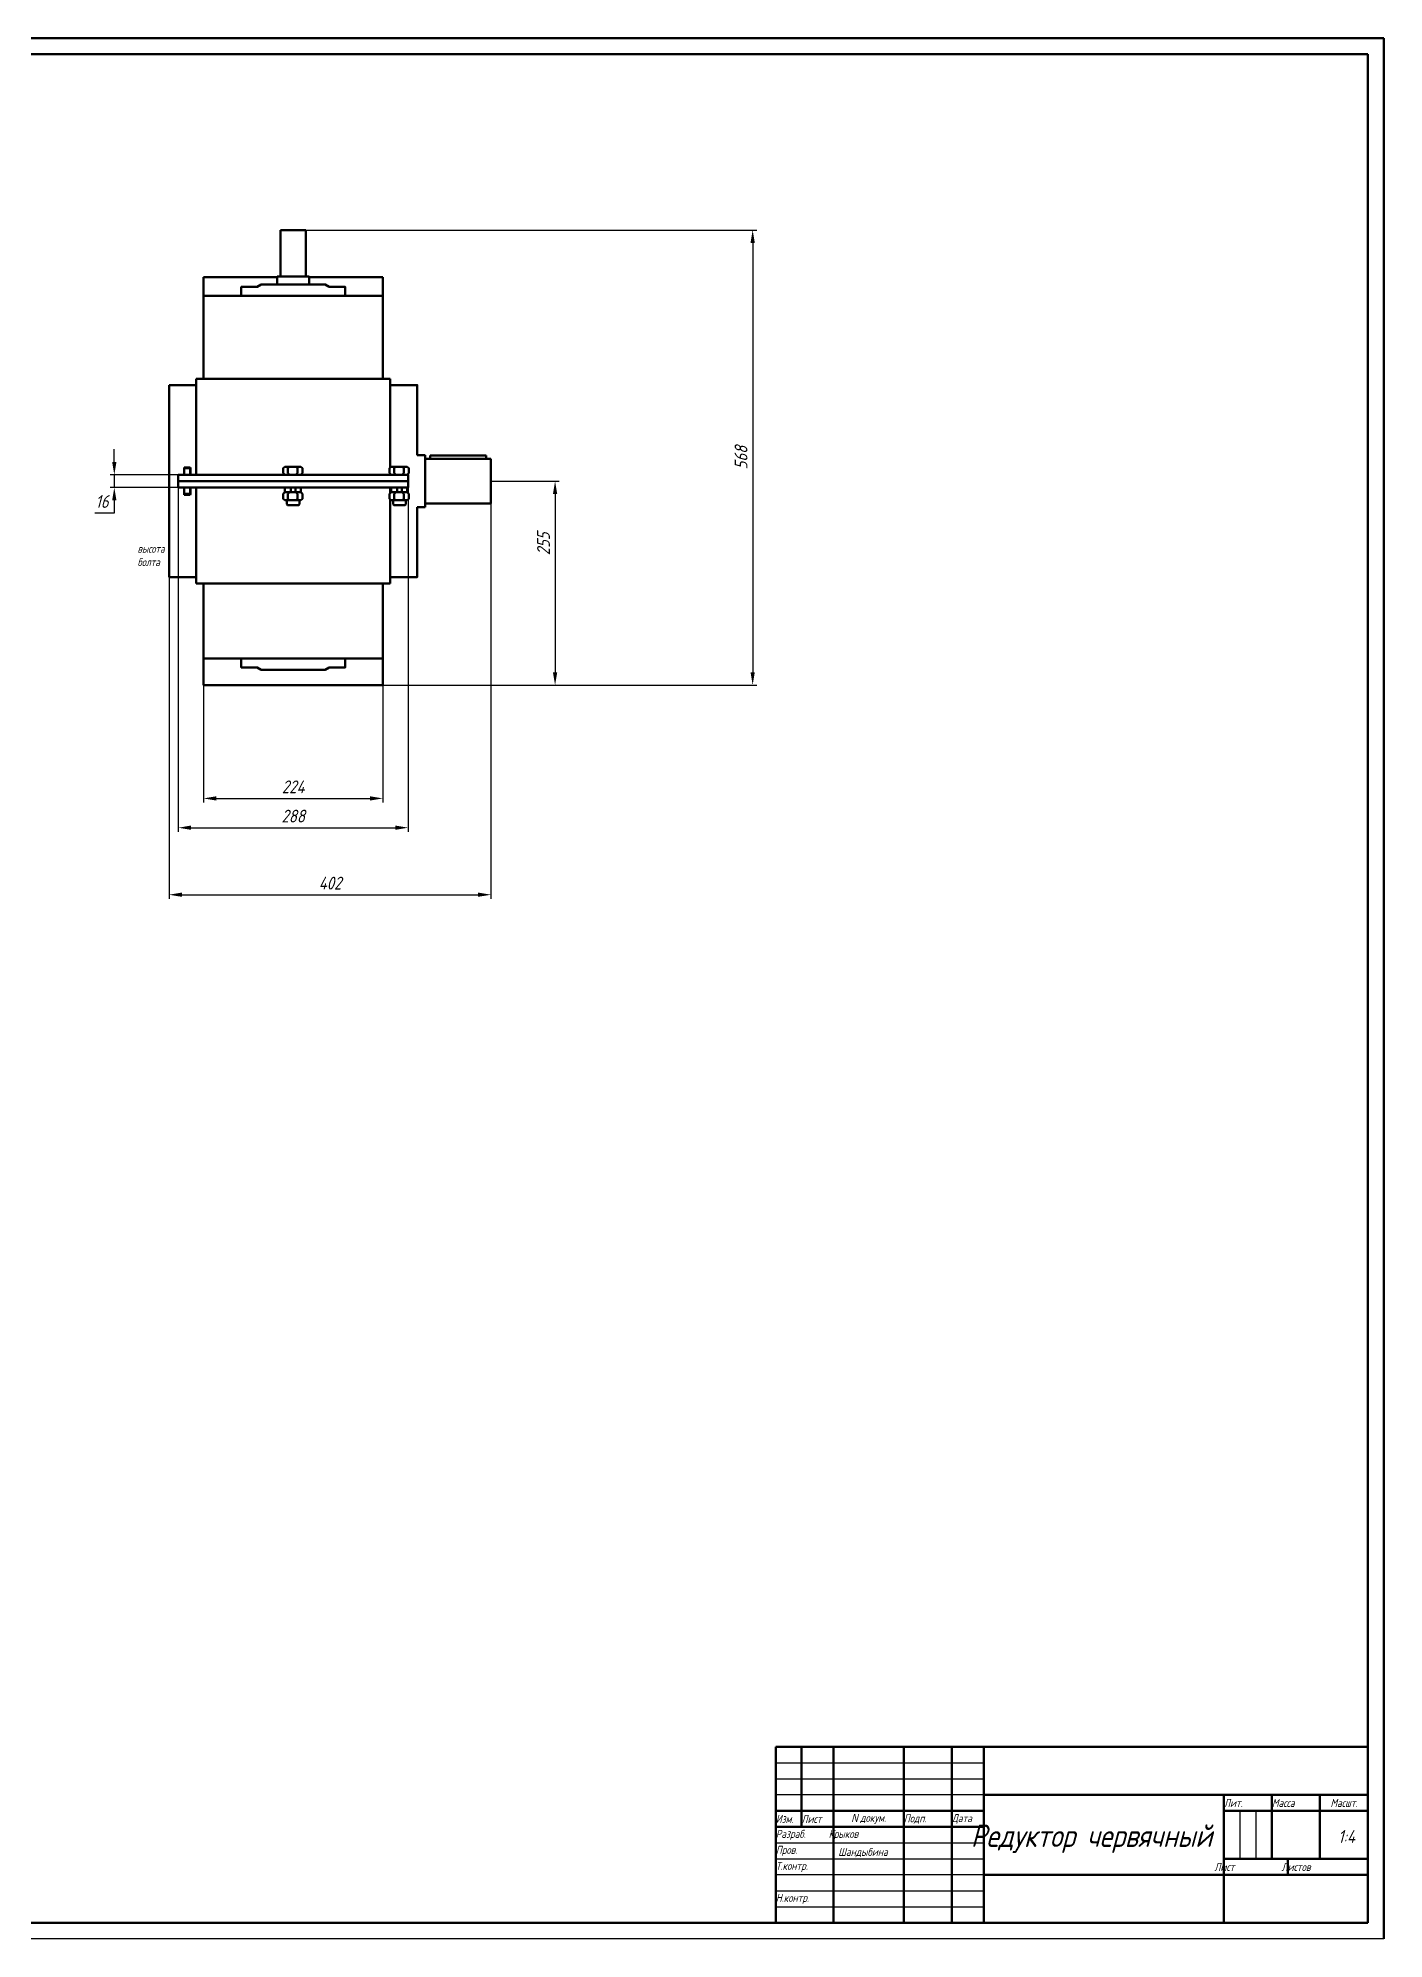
# Model space of a CAD drawing. Header units: millimetres. Extents: x -2503 to -1662, y -1923 to -1329.
# Drawn here: x -2083 to -1662, y -1923 to -1329 of the extents above; entities that cross this region are included whole.
import ezdxf

# ---------------------------------------------------------------- set-up
doc = ezdxf.new("R2010")
doc.units = ezdxf.units.MM
for name, color, linetype, lineweight in [('Основные', 7, 'Continuous', 53), ('Размеры', 7, 'Continuous', 25), ('РАМКА', 7, 'Continuous', 53), ('РАМКА1', 7, 'Continuous', 25), ('текст', 7, 'Continuous', 25), ('Тонкие', 7, 'Continuous', 25)]:
    doc.layers.add(name, color=color, linetype=linetype, lineweight=lineweight)
doc.styles.add('ADRF1', font='simplex.shx', dxfattribs={"width": 0.8, "oblique": 15})
doc.styles.get("Standard").update_dxf_attribs({"font": 'GOST_A.TTF', "oblique": 15})
doc.dimstyles.new('SO-25', dxfattribs={"dimtxt": 4, "dimasz": 4, "dimexe": 1.25, "dimexo": 0, "dimgap": 1.625, "dimtad": 1, "dimtoh": 1, "dimdec": 0, "dimtxsty": 'ADRF1', "dimcen": 2.5, "dimadec": 0, "dimazin": 0, "dimtfac": 1, "dimtdec": 0, "dimtmove": 0, "dimatfit": 3, "dimfxl": 1, "dimarcsym": 0})

# ---------------------------------------------------------------- blocks, each defined once
blk = doc.blocks.new('*D78')
at = {"layer": 'Defpoints', "color": 0, "transparency": 16777216}
for p in [(-2030.97, -1531.58), (-1974.97, -1531.58), (-1974.97, -1566.98)]:
    blk.add_point(p, dxfattribs=at)
at = {"layer": 'Тонкие', "color": 0, "lineweight": -2, "transparency": 16777216}
for p, q in [((-2030.97, -1531.58), (-2030.97, -1568.23)), ((-1974.97, -1531.58), (-1974.97, -1568.23)), ((-2026.97, -1566.98), (-1978.97, -1566.98))]:
    blk.add_line(p, q, dxfattribs=at)
at = {"layer": 'Тонкие', "color": 0, "transparency": 16777216}
for points in [[(-2026.97, -1566.31), (-2026.97, -1567.65), (-2030.97, -1566.98)], [(-1978.97, -1566.31), (-1978.97, -1567.65), (-1974.97, -1566.98)]]:
    blk.add_solid(points, dxfattribs=at)
at = {"layer": 'Тонкие', "color": 0, "transparency": 16777216, "insert": (-2002.97, -1563.36), "char_height": 4, "attachment_point": 5, "style": 'ADRF1'}
blk.add_mtext('224', dxfattribs=at)
blk = doc.blocks.new('*D89')
at = {"layer": 'Defpoints', "color": 0, "transparency": 16777216}
for p in [(-1941.2, -1467.83), (-2041.75, -1484.46), (-1941.2, -1597.07)]:
    blk.add_point(p, dxfattribs=at)
at = {"layer": 'Тонкие', "color": 0, "lineweight": -2, "transparency": 16777216}
for p, q in [((-1941.2, -1467.83), (-1941.2, -1598.32)), ((-2041.75, -1484.46), (-2041.75, -1598.32)), ((-2037.75, -1597.07), (-1945.2, -1597.07))]:
    blk.add_line(p, q, dxfattribs=at)
at = {"layer": 'Тонкие', "color": 0, "transparency": 16777216}
for points in [[(-2037.75, -1596.4), (-2037.75, -1597.73), (-2041.75, -1597.07)], [(-1945.2, -1596.4), (-1945.2, -1597.73), (-1941.2, -1597.07)]]:
    blk.add_solid(points, dxfattribs=at)
at = {"layer": 'Тонкие', "color": 0, "transparency": 16777216, "insert": (-1991.47, -1593.44), "char_height": 4, "attachment_point": 5, "style": 'ADRF1'}
blk.add_mtext('402', dxfattribs=at)
blk = doc.blocks.new('*D90')
at = {"layer": 'Defpoints', "color": 0, "transparency": 16777216}
for p in [(-2038.87, -1465.83), (-2058.86, -1469.83), (-2038.87, -1469.83)]:
    blk.add_point(p, dxfattribs=at)
at = {"layer": 'Тонкие', "color": 0, "lineweight": -2, "transparency": 16777216}
for p, q in [((-2058.86, -1461.83), (-2058.86, -1457.83)), ((-2038.87, -1465.83), (-2060.11, -1465.83)), ((-2058.86, -1465.83), (-2058.86, -1469.83)), ((-2038.87, -1469.83), (-2060.11, -1469.83)), ((-2058.86, -1477.83), (-2064.91, -1477.83)), ((-2058.86, -1473.83), (-2058.86, -1477.83))]:
    blk.add_line(p, q, dxfattribs=at)
at = {"layer": 'Тонкие', "color": 0, "transparency": 16777216}
for points in [[(-2059.53, -1461.83), (-2058.19, -1461.83), (-2058.86, -1465.83)], [(-2059.53, -1473.83), (-2058.19, -1473.83), (-2058.86, -1469.83)]]:
    blk.add_solid(points, dxfattribs=at)
at = {"layer": 'Тонкие', "color": 0, "transparency": 16777216, "insert": (-2062.7, -1474.2), "char_height": 4, "attachment_point": 5, "style": 'ADRF1'}
blk.add_mtext('16', dxfattribs=at)
blk = doc.blocks.new('*D127')
at = {"layer": 'Defpoints', "color": 0, "transparency": 16777216}
for p in [(-1998.97, -1389.39), (-1974.97, -1531.58), (-1859.42, -1531.58)]:
    blk.add_point(p, dxfattribs=at)
at = {"layer": 'Тонкие', "color": 0, "lineweight": -2, "transparency": 16777216}
for p, q in [((-1998.97, -1389.39), (-1858.17, -1389.39)), ((-1859.42, -1393.39), (-1859.42, -1527.58)), ((-1974.97, -1531.58), (-1858.17, -1531.58))]:
    blk.add_line(p, q, dxfattribs=at)
at = {"layer": 'Тонкие', "color": 0, "transparency": 16777216}
for points in [[(-1860.09, -1393.39), (-1858.76, -1393.39), (-1859.42, -1389.39)], [(-1860.09, -1527.58), (-1858.76, -1527.58), (-1859.42, -1531.58)]]:
    blk.add_solid(points, dxfattribs=at)
at = {"layer": 'Тонкие', "color": 0, "transparency": 16777216, "insert": (-1863.05, -1460.49), "char_height": 4, "attachment_point": 5, "rotation": 90, "style": 'ADRF1'}
blk.add_mtext('568', dxfattribs=at)
blk = doc.blocks.new('*D128')
at = {"layer": 'Defpoints', "color": 0, "transparency": 16777216}
for p in [(-2038.87, -1469.83), (-1967.07, -1469.83), (-1967.07, -1576.13)]:
    blk.add_point(p, dxfattribs=at)
at = {"layer": 'Тонкие', "color": 0, "lineweight": -2, "transparency": 16777216}
for p, q in [((-2038.87, -1469.83), (-2038.87, -1577.38)), ((-1967.07, -1469.83), (-1967.07, -1577.38)), ((-2034.87, -1576.13), (-1971.07, -1576.13))]:
    blk.add_line(p, q, dxfattribs=at)
at = {"layer": 'Тонкие', "color": 0, "transparency": 16777216}
for points in [[(-2034.87, -1575.46), (-2034.87, -1576.79), (-2038.87, -1576.13)], [(-1971.07, -1575.46), (-1971.07, -1576.79), (-1967.07, -1576.13)]]:
    blk.add_solid(points, dxfattribs=at)
at = {"layer": 'Тонкие', "color": 0, "transparency": 16777216, "insert": (-2002.97, -1572.5), "char_height": 4, "attachment_point": 5, "style": 'ADRF1'}
blk.add_mtext('288', dxfattribs=at)
blk = doc.blocks.new('*D129')
at = {"layer": 'Defpoints', "color": 0, "transparency": 16777216}
for p in [(-1941.2, -1467.83), (-1974.97, -1531.58), (-1921.15, -1531.58)]:
    blk.add_point(p, dxfattribs=at)
at = {"layer": 'Тонкие', "color": 0, "lineweight": -2, "transparency": 16777216}
for p, q in [((-1941.2, -1467.83), (-1919.9, -1467.83)), ((-1921.15, -1471.83), (-1921.15, -1527.58)), ((-1974.97, -1531.58), (-1919.9, -1531.58))]:
    blk.add_line(p, q, dxfattribs=at)
at = {"layer": 'Тонкие', "color": 0, "transparency": 16777216}
for points in [[(-1921.82, -1471.83), (-1920.49, -1471.83), (-1921.15, -1467.83)], [(-1921.82, -1527.58), (-1920.49, -1527.58), (-1921.15, -1531.58)]]:
    blk.add_solid(points, dxfattribs=at)
at = {"layer": 'Тонкие', "color": 0, "transparency": 16777216, "insert": (-1924.78, -1487.42), "char_height": 4, "attachment_point": 5, "rotation": 90, "style": 'ADRF1'}
blk.add_mtext('255', dxfattribs=at)

msp = doc.modelspace()

# ---------------------------------------------------------------- linework, layer by layer
at = {"layer": 'Основные'}
for p, q in [((-1662.19, -1329.37), (-2503.19, -1329.37)), ((-1662.19, -1923.37), (-1662.19, -1329.37)), ((-1667.19, -1334.37), (-2483.19, -1334.37)), ((-1667.19, -1918.37), (-1667.19, -1334.37)), ((-2006.97, -1403.89), (-2006.97, -1389.39)), ((-2006.97, -1389.39), (-1998.97, -1389.39)), ((-1998.97, -1403.89), (-1998.97, -1389.39)), ((-2030.97, -1404.08), (-2030.97, -1406.39)), ((-2030.97, -1404.08), (-2007.97, -1404.08)), ((-2030.97, -1404.08), (-2007.97, -1404.08)), ((-2030.97, -1406.39), (-2030.97, -1409.89)), ((-1997.97, -1403.89), (-2007.97, -1403.89)), ((-2007.97, -1403.89), (-2007.97, -1404.08)), ((-2007.97, -1404.08), (-2007.97, -1406.39)), ((-2007.97, -1406.39), (-1997.97, -1406.39)), ((-2006.97, -1403.89), (-1998.97, -1403.89)), ((-1997.97, -1403.89), (-1997.97, -1404.08)), ((-1997.97, -1404.08), (-1974.97, -1404.08)), ((-1997.97, -1404.08), (-1997.97, -1406.39)), ((-1997.97, -1404.08), (-1974.97, -1404.08)), ((-1974.97, -1404.08), (-1974.97, -1406.39)), ((-1974.97, -1406.39), (-1974.97, -1409.89)), ((-2030.97, -1409.89), (-2030.97, -1435.83)), ((-2030.97, -1409.89), (-1974.97, -1409.89)), ((-2019.22, -1409.89), (-1986.72, -1409.89)), ((-1974.97, -1409.89), (-1974.97, -1435.83)), ((-1974.97, -1435.83), (-2033.25, -1435.83)), ((-2033.25, -1465.83), (-2033.25, -1435.83)), ((-1972.7, -1435.83), (-1974.97, -1435.83)), ((-1972.7, -1437.83), (-1972.7, -1435.83)), ((-2041.75, -1437.83), (-2033.25, -1437.83)), ((-2041.75, -1437.83), (-2041.75, -1497.83)), ((-1964.2, -1437.83), (-1972.7, -1437.83)), ((-1972.7, -1450.33), (-1972.7, -1463.64)), ((-1961.7, -1459.7), (-1964.2, -1459.7)), ((-1961.7, -1465.83), (-1961.7, -1459.7)), ((-1941.2, -1460.83), (-1961.7, -1460.83)), ((-1961.7, -1460.83), (-1961.7, -1465.83)), ((-1961.7, -1460.83), (-1957.7, -1460.83)), ((-1960.2, -1460.83), (-1960.2, -1459.83)), ((-1960.2, -1459.83), (-1942.7, -1459.83)), ((-1941.2, -1460.83), (-1945.2, -1460.83)), ((-1942.7, -1459.83), (-1942.7, -1460.83)), ((-1941.2, -1474.83), (-1941.2, -1460.83)), ((-2038.87, -1465.83), (-2038.87, -1469.83)), ((-2038.87, -1465.83), (-2033.25, -1465.83)), ((-2037.06, -1463.83), (-2036.99, -1463.58)), ((-2037.06, -1463.83), (-2037.06, -1465.83)), ((-2037.06, -1463.83), (-2035.06, -1463.83)), ((-2037.06, -1465.83), (-2035.06, -1465.83)), ((-2036.99, -1463.58), (-2035.17, -1463.58)), ((-2036.99, -1463.83), (-2036.99, -1465.83)), ((-2035.06, -1463.83), (-2035.17, -1463.58)), ((-2035.17, -1463.83), (-2035.17, -1465.83)), ((-2035.06, -1463.83), (-2035.06, -1465.83)), ((-2002.97, -1465.83), (-2033.25, -1465.83)), ((-2005.6, -1463.33), (-2006.1, -1463.83)), ((-2006.1, -1465.33), (-2006.1, -1463.83)), ((-2006.1, -1465.33), (-2005.6, -1465.83)), ((-2003.1, -1463.33), (-2005.6, -1463.33)), ((-2005.6, -1465.83), (-2000.6, -1465.83)), ((-2004.6, -1463.83), (-2004.1, -1463.33)), ((-2004.6, -1463.83), (-2004.6, -1465.33)), ((-2004.1, -1465.83), (-2004.6, -1465.33)), ((-2004.1, -1463.33), (-2002.1, -1463.33)), ((-2003.1, -1463.33), (-2000.6, -1463.33)), ((-2002.97, -1465.83), (-1972.7, -1465.83)), ((-2002.1, -1463.33), (-2001.6, -1463.83)), ((-2002.1, -1465.83), (-2001.6, -1465.33)), ((-2001.6, -1465.33), (-2001.6, -1463.83)), ((-2000.6, -1463.33), (-2000.1, -1463.83)), ((-2000.6, -1465.83), (-2000.1, -1465.33)), ((-2000.1, -1465.33), (-2000.1, -1463.83)), ((-1990.46, -1465.83), (-1990.21, -1465.83)), ((-1990.21, -1465.83), (-1985.46, -1465.83)), ((-1990.21, -1465.83), (-1990.21, -1465.83)), ((-1972.38, -1463.33), (-1972.88, -1463.83)), ((-1972.88, -1465.33), (-1972.88, -1463.83)), ((-1972.88, -1465.33), (-1972.38, -1465.83)), ((-1972.7, -1465.52), (-1972.7, -1465.83)), ((-1972.7, -1465.83), (-1967.07, -1465.83)), ((-1969.88, -1463.33), (-1972.38, -1463.33)), ((-1972.38, -1465.83), (-1967.38, -1465.83)), ((-1971.38, -1463.83), (-1970.88, -1463.33)), ((-1971.38, -1463.83), (-1971.38, -1465.33)), ((-1970.88, -1465.83), (-1971.38, -1465.33)), ((-1970.88, -1463.33), (-1968.88, -1463.33)), ((-1969.88, -1463.33), (-1967.38, -1463.33)), ((-1968.88, -1463.33), (-1968.38, -1463.83)), ((-1968.88, -1465.83), (-1968.38, -1465.33)), ((-1968.38, -1465.33), (-1968.38, -1463.83)), ((-1967.38, -1463.33), (-1966.88, -1463.83)), ((-1967.38, -1465.83), (-1966.88, -1465.33)), ((-1967.07, -1465.83), (-1967.07, -1469.83)), ((-1966.88, -1465.33), (-1966.88, -1463.83)), ((-1961.7, -1465.83), (-1961.7, -1469.83)), ((-2038.87, -1467.83), (-1967.07, -1467.83)), ((-2033.25, -1469.83), (-2038.87, -1469.83)), ((-2037.06, -1469.83), (-2035.06, -1469.83)), ((-2037.06, -1469.83), (-2037.06, -1471.83)), ((-2037.06, -1471.83), (-2035.06, -1471.83)), ((-2037.06, -1471.83), (-2036.99, -1472.08)), ((-2036.99, -1469.83), (-2036.99, -1471.83)), ((-2036.99, -1469.83), (-2036.99, -1471.83)), ((-2036.99, -1472.08), (-2035.17, -1472.08)), ((-2035.17, -1469.83), (-2035.17, -1471.83)), ((-2035.06, -1471.83), (-2035.17, -1472.08)), ((-2035.06, -1469.83), (-2035.06, -1471.83)), ((-2033.25, -1499.83), (-2033.25, -1469.83)), ((-2033.25, -1469.83), (-2003.97, -1469.83)), ((-2005.6, -1471.33), (-2006.1, -1471.83)), ((-2006.1, -1473.33), (-2006.1, -1471.83)), ((-2005.6, -1471.33), (-2005.6, -1469.83)), ((-2000.6, -1471.33), (-2005.6, -1471.33)), ((-2003.1, -1471.33), (-2005.6, -1471.33)), ((-2004.6, -1471.83), (-2004.1, -1471.33)), ((-2004.6, -1471.83), (-2004.6, -1473.33)), ((-2004.1, -1471.33), (-2002.1, -1471.33)), ((-2003.97, -1469.83), (-2001.97, -1469.83)), ((-2003.72, -1469.83), (-2003.72, -1471.33)), ((-2003.1, -1471.33), (-2000.6, -1471.33)), ((-2002.97, -1469.83), (-1972.7, -1469.83)), ((-2002.22, -1469.83), (-2002.22, -1471.33)), ((-2002.1, -1471.33), (-2001.6, -1471.83)), ((-2001.6, -1473.33), (-2001.6, -1471.83)), ((-2000.6, -1471.33), (-2000.6, -1469.83)), ((-2000.6, -1471.33), (-2000.1, -1471.83)), ((-2000.1, -1473.33), (-2000.1, -1471.83)), ((-1991.58, -1469.83), (-1988.58, -1469.83)), ((-1988.83, -1469.83), (-1986.83, -1469.83)), ((-1987.08, -1469.83), (-1984.08, -1469.83)), ((-1972.38, -1471.33), (-1972.88, -1471.83)), ((-1972.88, -1471.83), (-1972.88, -1473.33)), ((-1972.7, -1469.83), (-1972.7, -1471.64)), ((-1972.7, -1469.83), (-1967.07, -1469.83)), ((-1972.38, -1471.33), (-1972.38, -1469.83)), ((-1967.38, -1471.33), (-1972.38, -1471.33)), ((-1969.88, -1471.33), (-1972.38, -1471.33)), ((-1971.38, -1471.83), (-1970.88, -1471.33)), ((-1971.38, -1471.83), (-1971.38, -1473.33)), ((-1970.88, -1471.33), (-1968.88, -1471.33)), ((-1970.51, -1469.83), (-1970.51, -1471.33)), ((-1969.88, -1471.33), (-1967.38, -1471.33)), ((-1969.01, -1469.83), (-1969.01, -1471.33)), ((-1968.88, -1471.33), (-1968.38, -1471.83)), ((-1968.38, -1473.33), (-1968.38, -1471.83)), ((-1967.38, -1471.33), (-1967.38, -1469.83)), ((-1967.38, -1471.33), (-1966.88, -1471.83)), ((-1966.88, -1473.33), (-1966.88, -1471.83)), ((-1961.7, -1475.95), (-1961.7, -1469.83)), ((-1961.7, -1469.83), (-1961.7, -1474.83)), ((-2006.1, -1473.33), (-2005.6, -1473.83)), ((-2005.6, -1473.83), (-2000.6, -1473.83)), ((-2004.97, -1473.83), (-2004.97, -1475.08)), ((-2004.97, -1475.08), (-2004.72, -1475.33)), ((-2001.22, -1475.33), (-2004.72, -1475.33)), ((-2004.1, -1473.83), (-2004.6, -1473.33)), ((-2002.1, -1473.83), (-2001.6, -1473.33)), ((-2000.97, -1475.08), (-2001.22, -1475.33)), ((-2000.97, -1473.83), (-2000.97, -1475.08)), ((-2000.6, -1473.83), (-2000.1, -1473.33)), ((-1972.88, -1473.33), (-1972.38, -1473.83)), ((-1972.7, -1473.52), (-1972.7, -1485.33)), ((-1972.38, -1473.83), (-1967.38, -1473.83)), ((-1971.76, -1473.83), (-1971.76, -1475.08)), ((-1971.76, -1475.08), (-1971.51, -1475.33)), ((-1968.01, -1475.33), (-1971.51, -1475.33)), ((-1970.88, -1473.83), (-1971.38, -1473.33)), ((-1968.88, -1473.83), (-1968.38, -1473.33)), ((-1967.76, -1475.08), (-1968.01, -1475.33)), ((-1967.76, -1473.83), (-1967.76, -1475.08)), ((-1967.38, -1473.83), (-1966.88, -1473.33)), ((-1961.7, -1475.95), (-1964.2, -1475.95)), ((-1941.2, -1474.83), (-1961.7, -1474.83)), ((-2041.75, -1497.83), (-2033.25, -1497.83)), ((-1972.7, -1499.83), (-2033.25, -1499.83)), ((-2030.97, -1499.83), (-2033.25, -1499.83)), ((-2030.97, -1499.83), (-2030.97, -1523.27)), ((-1972.7, -1499.83), (-1974.97, -1499.83)), ((-1974.97, -1499.83), (-1974.97, -1523.27)), ((-1972.7, -1497.83), (-1972.7, -1499.83)), ((-1964.2, -1497.83), (-1972.7, -1497.83)), ((-2030.97, -1523.27), (-1974.97, -1523.27)), ((-2030.97, -1523.27), (-2030.97, -1526.77)), ((-2019.22, -1523.27), (-1986.72, -1523.27)), ((-1974.97, -1523.27), (-1974.97, -1526.77)), ((-2030.97, -1526.77), (-2030.97, -1531.58)), ((-2030.97, -1531.58), (-1974.97, -1531.58)), ((-2007.97, -1526.77), (-1997.97, -1526.77)), ((-1974.97, -1526.77), (-1974.97, -1531.58)), ((-1667.19, -1863.37), (-1667.19, -1918.37)), ((-1707.19, -1883.37), (-1712.19, -1883.37)), ((-1707.19, -1883.37), (-1667.19, -1883.37)), ((-1712.19, -1898.37), (-1667.19, -1898.37)), ((-1712.19, -1918.37), (-1667.19, -1918.37))]:
    msp.add_line(p, q, dxfattribs=at)
for points in [[(-2019.22, -1409.89), (-2019.22, -1407.14), (-2014.22, -1407.14), (-2012.97, -1406.39), (-2007.97, -1406.39)], [(-1997.97, -1406.39), (-1992.97, -1406.39), (-1991.72, -1407.14), (-1986.72, -1407.14), (-1986.72, -1409.89)], [(-1972.7, -1450.33), (-1972.7, -1437.83), (-1964.2, -1437.83), (-1964.2, -1459.7)], [(-1964.2, -1475.95), (-1964.2, -1497.83), (-1972.7, -1497.83), (-1972.7, -1485.33)], [(-2019.22, -1523.27), (-2019.22, -1526.02), (-2014.22, -1526.02), (-2012.97, -1526.77), (-2007.97, -1526.77)], [(-1997.97, -1526.77), (-1992.97, -1526.77), (-1991.72, -1526.02), (-1986.72, -1526.02), (-1986.72, -1523.27)], [(-1667.19, -1918.37), (-2483.19, -1918.37)]]:
    msp.add_lwpolyline(points, dxfattribs=at)
at = {"layer": 'РАМКА'}
for p, q in [((-1852.19, -1863.37), (-1852.19, -1918.37)), ((-1667.19, -1863.37), (-1852.19, -1863.37)), ((-1844.19, -1863.37), (-1844.19, -1888.37)), ((-1834.19, -1863.37), (-1834.19, -1918.37)), ((-1812.19, -1863.37), (-1812.19, -1918.37)), ((-1797.19, -1863.37), (-1797.19, -1918.37)), ((-1787.19, -1863.37), (-1787.19, -1918.37)), ((-1787.19, -1878.37), (-1667.19, -1878.37)), ((-1712.19, -1878.37), (-1712.19, -1918.37)), ((-1697.19, -1878.37), (-1697.19, -1898.37)), ((-1682.19, -1878.37), (-1682.19, -1898.37)), ((-1852.19, -1883.37), (-1787.19, -1883.37)), ((-1852.19, -1888.37), (-1787.19, -1888.37)), ((-1692.19, -1898.37), (-1692.19, -1903.37)), ((-1787.19, -1903.37), (-1667.19, -1903.37))]:
    msp.add_line(p, q, dxfattribs=at)
at = {"layer": 'РАМКА1'}
for p, q in [((-1852.19, -1868.37), (-1787.19, -1868.37)), ((-1852.19, -1873.37), (-1787.19, -1873.37)), ((-1787.19, -1878.37), (-1852.19, -1878.37)), ((-1707.19, -1883.37), (-1707.19, -1898.37)), ((-1702.19, -1883.37), (-1702.19, -1898.37)), ((-1852.19, -1893.37), (-1787.19, -1893.37)), ((-1852.19, -1898.37), (-1787.19, -1898.37)), ((-1787.19, -1903.37), (-1852.19, -1903.37)), ((-1852.19, -1908.37), (-1787.19, -1908.37)), ((-1852.19, -1913.37), (-1787.19, -1913.37)), ((-1662.19, -1923.37), (-2503.19, -1923.37))]:
    msp.add_line(p, q, dxfattribs=at)
at = {"layer": 'Тонкие'}
for p, q in [((-2004.72, -1475.33), (-2004.72, -1473.83)), ((-2001.22, -1473.83), (-2001.22, -1475.33)), ((-1971.51, -1475.33), (-1971.51, -1473.83)), ((-1968.01, -1473.83), (-1968.01, -1475.33))]:
    msp.add_line(p, q, dxfattribs=at)

# ---------------------------------------------------------------- texts
at = {"layer": 'Размеры', "insert": (-2051.61, -1487.71), "char_height": 2.5, "attachment_point": 1}
msp.add_mtext_dynamic_manual_height_columns('высота болта', width=4.7683, gutter_width=12.5, heights=[0], dxfattribs=at)
at = {"layer": 'текст', "attachment_point": 5, "style": 'ADRF1'}
for s, insert, char_height, width in [('\\pxqj;Лит.', (-1704.69, -1880.87), 2.5, 15), ('\\pxqj;Масса', (-1689.69, -1880.87), 2.5, 15), ('Масшт.', (-1674.69, -1880.87), 2.5, 15), ('\\pxqj;Изм.', (-1848.19, -1885.87), 2.5, 8), ('\\pxqj;Лист', (-1839.19, -1885.87), 2.5, 10), ('{\\fArial|b0|i0|c0|p34;N\\fArial|b0|i0|c204|p34; }докум.', (-1823.19, -1885.87), 2.5, 22), ('\\pxqj;Подп.', (-1804.69, -1885.87), 2.5, 15), ('\\pxqj;Дата', (-1792.19, -1885.87), 2.5, 10), ('Редуктор червячный', (-1753.57, -1892.07), 7, 75), ('\\pxqj;Разраб.', (-1843.19, -1890.87), 2.5, 18), ('\\pxqj;Пров.', (-1843.19, -1895.87), 2.5, 18), ('\\pxqj;Крыков', (-1826.69, -1890.87), 2.5, 18), ('1:4', (-1673.88, -1891.36), 4, 15), ('\\pxqj;Т.контр.', (-1843.19, -1900.87), 2.5, 18), ('\\pxqj;Шандыбина', (-1823.69, -1896.37), 2.5, 18), ('\\pxqj;Лист ', (-1705.19, -1900.87), 2.5, 20), ('\\pxqj;Листов', (-1681.69, -1900.87), 2.5, 25), ('\\pxqj;Н.контр.', (-1843.19, -1910.87), 2.5, 18)]:
    msp.add_mtext(s, dxfattribs=dict(at, insert=insert, char_height=char_height, width=width))

# ---------------------------------------------------------------- dimensions: what is measured, and where the dimension line sits
at = {"layer": 'Тонкие'}
for base, p1, p2, text, picture, middle in [((-1859.42, -1531.58), (-1998.97, -1389.39), (-1974.97, -1531.58), '568', '*D127', (-1863.05, -1460.49)), ((-2058.86, -1469.83), (-2038.87, -1465.83), (-2038.87, -1469.83), '16', '*D90', (-2062.7, -1474.2))]:
    dim = msp.add_linear_dim(base=base, p1=p1, p2=p2, angle=90, text=text, dimstyle='SO-25', dxfattribs=at)
    dim.commit()
    dim.dimension.update_dxf_attribs({"geometry": picture, "text_midpoint": middle})
for base, p1, p2, text, picture, middle in [((-1941.2, -1597.07), (-2041.75, -1484.46), (-1941.2, -1467.83), '402', '*D89', (-1991.47, -1593.44)), ((-1967.07, -1576.13), (-2038.87, -1469.83), (-1967.07, -1469.83), '288', '*D128', (-2002.97, -1572.5)), ((-1974.97, -1566.98), (-2030.97, -1531.58), (-1974.97, -1531.58), '224', '*D78', (-2002.97, -1563.36))]:
    dim = msp.add_linear_dim(base=base, p1=p1, p2=p2, text=text, dimstyle='SO-25', dxfattribs=at)
    dim.commit()
    dim.dimension.update_dxf_attribs({"geometry": picture, "text_midpoint": middle})
dim = msp.add_linear_dim(base=(-1921.15, -1531.58), p1=(-1941.2, -1467.83), p2=(-1974.97, -1531.58), angle=90, text='255', dimstyle='SO-25', dxfattribs=at)
dim.commit()
dim.dimension.update_dxf_attribs({"geometry": '*D129', "text_midpoint": (-1921.15, -1487.42), "dimtype": 160})

doc.saveas('drawing.dxf')
